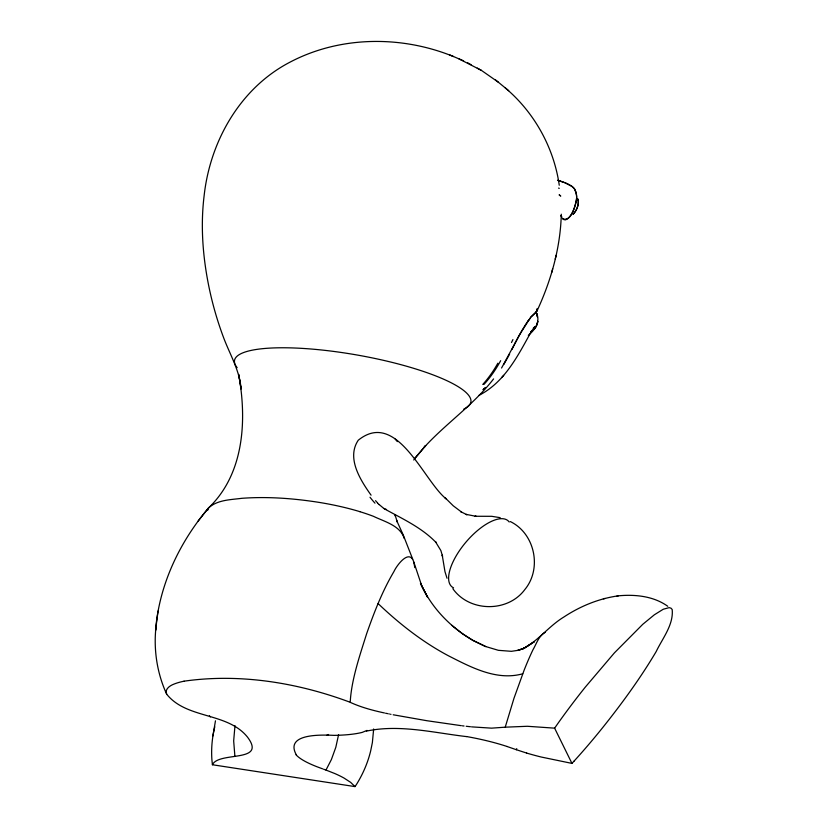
<?xml version="1.0" encoding="UTF-8"?>
<svg xmlns="http://www.w3.org/2000/svg" width="828" height="828" viewBox="0 0 828 828"><rect width="100%" height="100%" fill="white"/><g stroke="black" fill="none" stroke-linecap="round" stroke-linejoin="round"><path stroke-width="1.24" d="M564.686 182.636L572.365 186.662A88.896 28.98 -72 0 1 574.156 188.411L576.174 192.282L576.661 197.178A14.759 4.813 -72 0 1 576.547 198.679C575.305 205.406 571.931 221.386 563.061 218.996M373.656 728.971L372.383 742.509L370.706 750.737A189.084 140.522 2.4 0 1 356.464 784.447L355.005 786.6L212.413 764.751L211.916 759.887A190.14 141.309 2.4 0 1 214.783 726.849M561.291 214.204C560.442 248.566 550.62 282.244 535.964 313.16L537.413 308.492L536.089 312.943M155.923 627.52C153.542 650.197 157.154 673.423 166.676 694.185C186.683 719.294 227.245 711.997 247.448 737.044C267.278 763.23 218.861 751.058 212.413 764.751M158.034 611.033L155.56 630.439C159.09 585.137 179.407 542.299 208.594 507.895C217.443 499.801 230.619 499.781 241.931 498.301C267.361 496.448 292.967 498.342 318.128 502.234A76.518 16.953 10 0 1 360.004 511.694M384.482 712.97C372.786 710.445 361.132 707.34 350.213 702.33C351.382 679.912 359.673 655.869 366.638 633.73C374.111 612.368 382.37 591.088 393.931 571.568C396.809 565.172 409.57 548.219 413.845 562.16L421.752 585.851L427.527 597.143L420.458 583.212C431.15 607.421 450.328 627.293 473.109 640.499L485.85 646.606M207.549 510.483L208.594 507.895C244.25 473.802 247.003 420.148 238.681 374.432L241.083 389.005C239.747 370.509 229.884 354.519 223.55 337.524C217.008 320.053 211.896 302.065 208.314 283.756C202.653 254.807 200.521 225.03 204.133 195.687C210.115 141.06 240.327 87.903 290.038 62.141C340.091 35.78 401.59 35.345 453.516 56.542M338.58 734.715L335.806 747.322L331.397 759.535L325.984 770.061L323.603 769.212M234.976 725.639L233.672 740.884L234.873 756.099M212.91 735.916L215.466 720.805M551.665 272.65L552.669 268.841M555.205 259.071L556.209 255.231M471.536 726.86L491.573 728.154L505.225 727.181L513.981 698.283L524.103 670.266A93.481 17.585 -73.3 0 1 532.953 649.794C536.492 643.791 538.79 635.707 545.228 632.333M516.755 748.647L516.299 749.702L507.036 746.494M535.964 313.16L536.182 311.846L530.52 317.466L519.26 335.216M515.119 343.082L501.561 368.025M511.88 349.54L514.281 344.758M514.602 344.127L521.588 331.117M515.295 342.74L515.844 341.664M516.03 341.291L516.827 339.759M509.624 353.98L508.361 356.371M517.034 339.356L517.924 337.679M508.113 356.837L503.734 364.568M518.152 337.244L519.135 335.454M521.868 330.641L525.987 323.945A24.84 3.333 -60.6 0 1 527.86 321.171L528.295 320.508M505.225 727.181L527.364 726.28L554.615 728.154L558.341 722.834A190.14 46.296 -53.1 0 1 585.21 687.23L614.397 652.878L642.787 624.291L654.368 614.78L663.259 609.242L669.169 607.638L671.022 608.187L672.191 609.532C673.692 624.84 662.462 638.367 656.19 651.553C640.769 677.573 622.956 702.103 604.161 725.763A189.084 46.037 -53.1 0 1 574.001 761.18M413.731 459.985L425.613 445.65L414.486 458.598M208.594 507.895L198.182 520.998M530.769 317.176L536.327 311.97M367.021 730.41L362.291 732.366A113.012 25.037 10 0 1 334.17 735.367C322.827 734.871 284.232 732.977 296.3 754.805M425.613 445.65L424.112 447.399C446.075 423.305 473.554 404.871 493.581 378.913M479.019 395.339C504.894 382.132 518.204 355.15 531.628 330.921L530.934 331.997L534.836 326.77L533.284 328.136M501.664 377.578L503.693 375.353M526.618 753.056A88.006 19.499 10 0 0 541.233 757.03L571.951 763.395L574.011 761.16M485.581 387.452L483.097 389.709M528.316 335.299C534.816 330.186 540.425 322.02 536.71 313.481L537.455 317.01L536.803 313.677M484.804 388.166L483.231 389.574M328.571 734.488L326.656 735.378M366.411 731.124C399.344 724.076 433.593 732.759 466.547 736.599M667.761 606.282C653.685 596.139 635.169 594.225 618.381 595.829C598.841 598.551 580.283 606.179 563.868 617.015C549.15 625.927 538.697 640.251 523.617 648.521L534.35 641.69L523.617 648.521L524.424 648.179L517.697 650.446L523.958 648.345L518.09 650.322L511.393 651.315L498.384 650.322L485.415 646.451L473.109 640.499L462.355 633.679L451.819 625.357M184.033 681.185C239.571 673.226 297.231 682.582 349.488 702.02M616.922 596.098L618.381 595.829M603.384 598.768L605.092 598.458M522.727 673.785C496.686 681.071 471.06 667.275 448.476 655.807C422.539 642.031 399.293 623.794 378.096 603.571M386.521 509.468L385.9 509.417M470.47 726.746L466.195 726.27M464.032 726.011L462.397 725.814M461.31 725.68L426.772 720.702L393.176 714.771M390.464 714.222L391.002 714.336M388.829 713.891L389.377 714.005M387.742 713.664L385.569 713.208M558.527 188.111L559.293 188.308M500.205 517.666L491.708 516.31L475.024 516.268L476.255 516.372L466.205 514.385L466.971 514.757L460.917 511.766L461.62 512.118L453.226 505.784L445.05 497.711L446.168 498.849C423.781 481.223 396.912 409.011 358.255 440.227C346.259 458.122 360.408 480.136 371.089 495.175M557.699 180.39L560.442 181.197M557.503 180.338L561.249 181.446M526.629 753.056L516.299 749.702M359.963 511.704L362.022 512.346A82.945 18.371 10 0 1 373.48 516.33C384.347 521.609 400.379 525.532 404.23 538.469M560.597 181.239L562.067 181.715M561.415 181.508L564.013 182.388M562.295 181.798L565.441 182.926M322.661 768.87L317.145 766.811A75.886 16.808 10 0 1 296.072 754.784M325.984 770.061L334.854 773.569A88.006 19.499 10 0 1 344.106 778.113L350.648 782.367L355.005 786.6M565.762 183.05L567.335 183.712M458.94 58.871L481.42 70.39L498.373 82.22M449.801 54.969L463.597 60.837M567.967 183.992L571.403 185.938M384.803 509.044C402.615 518.897 421.742 527.602 436.035 542.485L435.549 541.854L440.869 550.568L442.566 556.302L442.224 555.122L444.978 571.672L447.027 578.255M510.296 521.557C534.878 533.418 542.226 568.494 524.89 589.484C507.812 612.71 469.372 612.202 452.833 588.677M467.603 62.773L471.101 64.708M477.28 68.093L481.42 70.39M383.985 508.599L379.058 504.459M559.324 194.984L560.432 195.791M559.19 194.901L560.773 196.06M571.589 186.072L574.549 188.939A55.569 18.112 -72 0 1 574.798 189.291L576.661 195.398M505.277 87.923C534.319 112.37 553.911 147.653 559.262 185.255M495.341 79.757L508.692 90.707M395.194 439.088L397.357 441.614M377.547 502.896L375.55 500.661M209.401 715.796L210.333 716.903M562.636 218.488L562.388 218.147A36.422 11.871 -72 0 0 563.661 219.544L565.338 219.896L567.18 219.089A18.061 5.889 -72 0 0 569.695 216.594A14.863 4.844 -72 0 0 576.681 198.554M554.615 728.154L571.951 763.395M166.676 694.185C164.42 689.134 170.102 685.501 174.128 684.042A131.818 29.208 10 0 1 184.044 681.196M412.748 559.283L403.236 534.981L396.778 520.812L397.264 521.971L395.07 514.944L395.298 516.041M577.758 198.772C579.341 203.854 577.147 209.525 573.897 213.479A11.882 3.871 -72 0 1 572.976 214.276C575.553 212.289 579.807 204.319 577.923 199.237M413.845 562.16L414.797 567.594M576.671 196.143L576.661 197.178A14.976 4.885 -72 0 1 576.547 198.679M453.558 587.839A43.335 18.144 -49.6 0 1 465.926 542.164A43.335 18.144 -49.6 0 1 509.21 522.002M374.981 503.165A49.152 21.663 59.2 0 1 370.023 497.255M379.079 504.604A29.456 9.056 55.9 0 1 377.558 503.041M385.848 509.323A14.997 4.306 55.4 0 1 383.913 508.423M500.65 360.677A173.787 112.805 78.2 0 1 483.935 384.43M561.053 215.549A87.954 28.68 -72 0 0 561.446 216.429L561.726 216.998A77.273 25.192 -72 0 1 561.115 215.694M466.547 736.547A75.886 16.808 10 0 1 507.098 746.494M237.15 367.632A119.998 26.589 10 0 1 360.708 355.657A119.998 26.589 10 0 1 463.804 409.084M527.985 321.378A22.397 2.67 -59.7 0 1 530.365 318.087M512.925 339.563A84.911 9.553 -67 0 1 511.497 342.513M497.856 363.202A171.324 110.983 78.5 0 1 482.776 384.451M537.734 321.388L537.331 323.686L537.734 321.388M536.761 325.145L537.424 323.334L536.761 325.145M536.337 326.077L534.505 328.84L536.337 326.077"/></g></svg>
